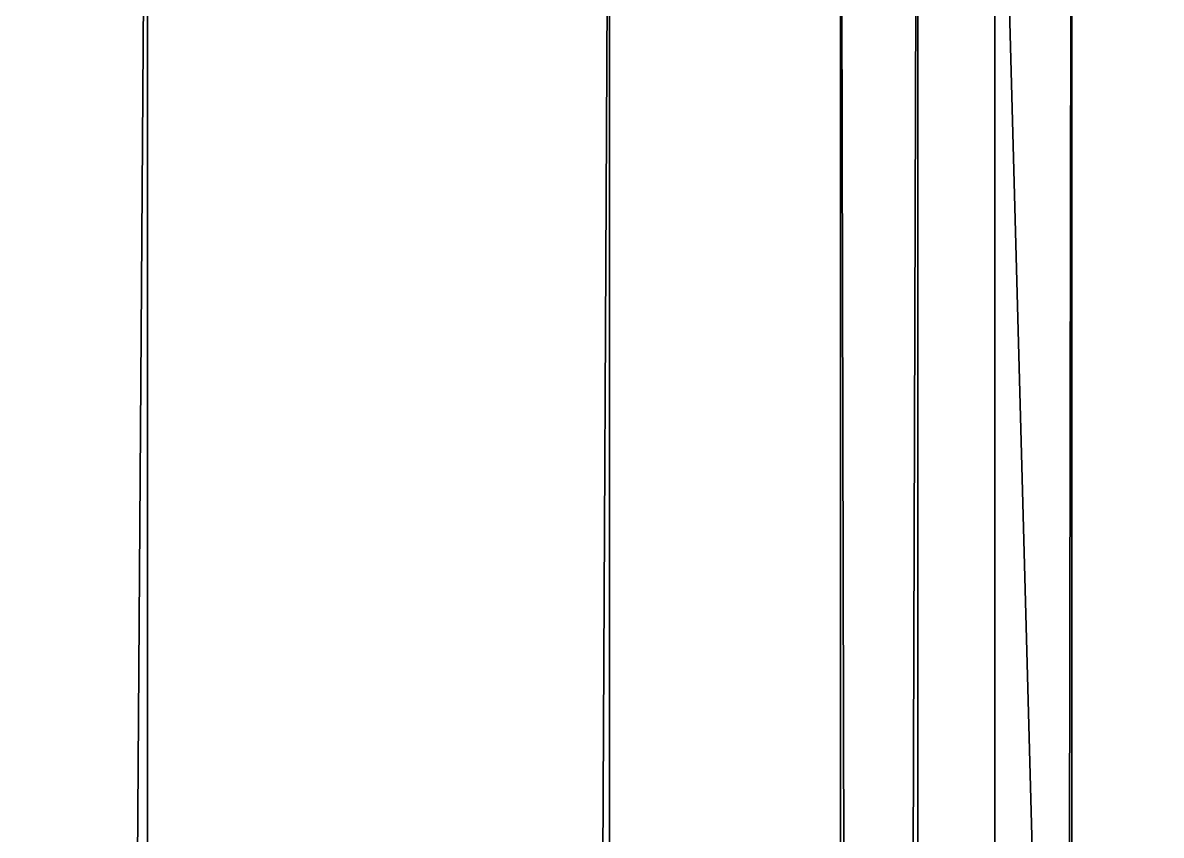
# Model space of a CAD drawing. Header units: millimetres. Extents: x 963 to 2563, y 1239 to 1839.
# Drawn here: x 1042.9565 to 1043.0969, y 1518.8659 to 1518.9662 of the extents above; entities that cross this region are included whole.
import ezdxf

# ---------------------------------------------------------------- set-up
doc = ezdxf.new("R2010")
doc.units = ezdxf.units.MM
doc.header["$LTSCALE"] = 25.4
doc.layers.get('0').update_dxf_attribs({"true_color": 0xffffff})

# ---------------------------------------------------------------- blocks, each defined once
blk = doc.blocks.new('Component#91')
at = {"color": 0}
for p, q in [((8241.12307, 16268.86004, 1014.72146), (8241.12307, 16256.86004, 1014.72146)), ((8241.12307, 16268.86004, 1014.72146), (8241.12307, 16256.86004, 1014.72146)), ((8241.18007, 16268.86004, 1012.09661), (8241.18007, 16256.86004, 1012.09661)), ((8241.18007, 16268.86004, 1012.09661), (8241.18007, 16256.86004, 1012.09661)), ((8241.20857, 16268.86004, 1000.78779), (8241.20857, 16256.86004, 1000.78779)), ((8241.20857, 16268.86004, 1000.78779), (8241.20857, 16256.86004, 1000.78779)), ((8241.21807, 16268.86004, 1009.47175), (8241.21807, 16256.86004, 1009.47175)), ((8241.21807, 16268.86004, 1009.47175), (8241.21807, 16256.86004, 1009.47175)), ((8241.22757, 16268.86004, 302.63742), (8241.22757, 16256.86004, 302.63742)), ((8241.22757, 16268.86004, 302.63742), (8241.22757, 16256.86004, 302.63742)), ((8241.23707, 16268.86004, 1001.59719), (8241.23707, 16256.86004, 1001.59719)), ((8241.23707, 16268.86004, 1001.59719), (8241.23707, 16256.86004, 1001.59719)), ((8241.23707, 16268.86004, 1006.8469), (8241.23707, 16256.86004, 1006.8469)), ((8241.23707, 16268.86004, 1006.8469), (8241.23707, 16256.86004, 1006.8469))]:
    blk.add_line(p, q, dxfattribs=at)
mesh = blk.add_polyface(dxfattribs=at)
corners = [(9031.08952, 16268.86004, -721.75555), (8161.08952, 16256.86004, -721.75555), (8161.08952, 16268.86004, -721.75555), (9031.08952, 16256.86004, -721.75555)]
mesh.append_faces([[corners[k] for k in face] for face in [(0, 1, 2), (1, 0, 3)]], dxfattribs={"vtx0": -1, "color": 0})
mesh = blk.add_polyface(dxfattribs=at)
corners = [(9031.08952, 16256.86004, 1278.24445), (8161.08952, 16268.86004, 1278.24445), (8161.08952, 16256.86004, 1278.24445), (9031.08952, 16268.86004, 1278.24445)]
mesh.append_faces([[corners[k] for k in face] for face in [(0, 1, 2), (1, 0, 3)]], dxfattribs={"vtx0": -1, "color": 0})
mesh = blk.add_polyface(dxfattribs=at)
corners = [(8240.86657, 16268.86004, 297.47891), (8241.22757, 16256.86004, 302.63742), (8240.86657, 16256.86004, 297.47891), (8241.22757, 16268.86004, 302.63742)]
mesh.append_faces([[corners[k] for k in face] for face in [(0, 1, 2), (1, 0, 3)]], dxfattribs={"vtx0": -1, "color": 0})
mesh = blk.add_polyface(dxfattribs=at)
corners = [(8241.57907, 16268.86004, 1035.13889), (8240.96157, 16256.86004, 1034.71234), (8240.96157, 16268.86004, 1034.71234), (8241.57907, 16256.86004, 1035.13889)]
mesh.append_faces([[corners[k] for k in face] for face in [(0, 1, 2), (1, 0, 3)]], dxfattribs={"vtx0": -1, "color": 0})
mesh = blk.add_polyface(dxfattribs=at)
corners = [(8241.12307, 16268.86004, 1014.72146), (8241.03757, 16256.86004, 1017.34632), (8241.12307, 16256.86004, 1014.72146), (8241.03757, 16268.86004, 1017.34632)]
mesh.append_faces([[corners[k] for k in face] for face in [(0, 1, 2), (1, 0, 3)]], dxfattribs={"vtx0": -1, "color": 0})
mesh = blk.add_polyface(dxfattribs=at)
corners = [(8241.56957, 16268.86004, 286.7914), (8241.05657, 16256.86004, 289.4514), (8241.56957, 16256.86004, 286.7914), (8241.05657, 16268.86004, 289.4514)]
mesh.append_faces([[corners[k] for k in face] for face in [(0, 1, 2), (1, 0, 3)]], dxfattribs={"vtx0": -1, "color": 0})
mesh = blk.add_polyface(dxfattribs=at)
corners = [(8241.18007, 16268.86004, 1012.09661), (8241.12307, 16256.86004, 1014.72146), (8241.18007, 16256.86004, 1012.09661), (8241.12307, 16268.86004, 1014.72146)]
mesh.append_faces([[corners[k] for k in face] for face in [(0, 1, 2), (1, 0, 3)]], dxfattribs={"vtx0": -1, "color": 0})
mesh = blk.add_polyface(dxfattribs=at)
corners = [(8241.21807, 16268.86004, 1009.47175), (8241.18007, 16256.86004, 1012.09661), (8241.21807, 16256.86004, 1009.47175), (8241.18007, 16268.86004, 1012.09661)]
mesh.append_faces([[corners[k] for k in face] for face in [(0, 1, 2), (1, 0, 3)]], dxfattribs={"vtx0": -1, "color": 0})
mesh = blk.add_polyface(dxfattribs=at)
corners = [(8241.30357, 16268.86004, 999.98029), (8241.20857, 16256.86004, 1000.78779), (8241.30357, 16256.86004, 999.98029), (8241.20857, 16268.86004, 1000.78779)]
mesh.append_faces([[corners[k] for k in face] for face in [(0, 1, 2), (1, 0, 3)]], dxfattribs={"vtx0": -1, "color": 0})
mesh = blk.add_polyface(dxfattribs=at)
corners = [(8241.20857, 16268.86004, 1000.78779), (8241.23707, 16256.86004, 1001.59719), (8241.20857, 16256.86004, 1000.78779), (8241.23707, 16268.86004, 1001.59719)]
mesh.append_faces([[corners[k] for k in face] for face in [(0, 1, 2), (1, 0, 3)]], dxfattribs={"vtx0": -1, "color": 0})
mesh = blk.add_polyface(dxfattribs=at)
corners = [(8241.23707, 16268.86004, 1006.8469), (8241.21807, 16256.86004, 1009.47175), (8241.23707, 16256.86004, 1006.8469), (8241.21807, 16268.86004, 1009.47175)]
mesh.append_faces([[corners[k] for k in face] for face in [(0, 1, 2), (1, 0, 3)]], dxfattribs={"vtx0": -1, "color": 0})
mesh = blk.add_polyface(dxfattribs=at)
corners = [(8241.22757, 16268.86004, 302.63742), (8241.55057, 16256.86004, 307.79593), (8241.22757, 16256.86004, 302.63742), (8241.55057, 16268.86004, 307.79593)]
mesh.append_faces([[corners[k] for k in face] for face in [(0, 1, 2), (1, 0, 3)]], dxfattribs={"vtx0": -1, "color": 0})
mesh = blk.add_polyface(dxfattribs=at)
corners = [(8241.23707, 16268.86004, 1001.59719), (8241.23707, 16256.86004, 1006.8469), (8241.23707, 16256.86004, 1001.59719), (8241.23707, 16268.86004, 1006.8469)]
mesh.append_faces([[corners[k] for k in face] for face in [(0, 1, 2), (1, 0, 3)]], dxfattribs={"vtx0": -1, "color": 0})
blk = doc.blocks.new('export.dwg#1')
at = {"color": 0}
blk.add_blockref('Component#91', (-8161.08952, -15988.86004, 746.75555), dxfattribs=at)

msp = doc.modelspace()

# ---------------------------------------------------------------- block references
at = {"color": 0}
msp.add_blockref('export.dwg#1', (962.93833, 1239.03637), dxfattribs=at)

doc.saveas('drawing.dxf')
